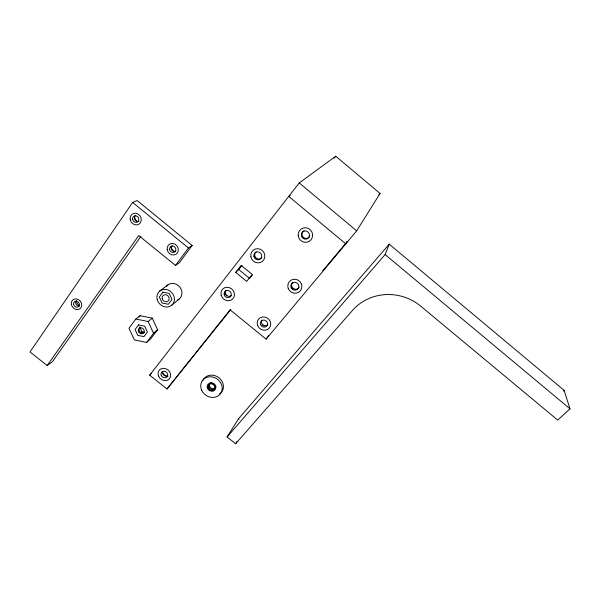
<?xml version="1.0" encoding="UTF-8"?>
<svg xmlns="http://www.w3.org/2000/svg" width="600" height="600" viewBox="0 0 600 600"><rect width="100%" height="100%" fill="white"/><g stroke="black" fill="none" stroke-linecap="round" stroke-linejoin="round"><path stroke-width="0.9" d="M227.093 436.972L385.103 254.572L389.228 244.17L564.097 390.338L570 408.825L557.737 420.112L420.713 306.15A47.888 44.918 13.1 0 0 352.605 310.29L235.605 443.775L227.093 436.972L238.515 418.763L389.228 244.17M235.605 443.775L237.045 441.36M167.01 388.995L230.1 309.84L266.123 339.135L356.67 230.85L380.048 193.462L335.767 156.225L299.228 182.933L149.692 375.173L167.01 388.995L230.865 309.472M47.19 365.55L138.727 235.538L175.507 265.44L179.37 262.725L192.157 245.475L137.145 200.528L132.63 202.417L30 351.96L47.19 365.55L52.373 361.778L140.947 236.28M266.123 339.135L268.725 335.46M135.825 319.035L128.97 328.29L134.385 339.93L146.618 342.442L150.69 338.835L157.575 329.782L152.28 318.157L140.078 315.712L135.825 319.035L148.178 321.525L152.28 318.157M175.507 265.44L188.43 247.98L192.157 245.475M139.028 317.115L140.078 315.712M146.618 342.442L153.562 333.293L157.575 329.782M235.68 272.377L241.14 265.388L252.21 274.455L246.705 281.4L235.68 272.377L238.763 269.535L242.002 265.395M334.095 158.347L335.767 156.225M250.178 277.755L252.353 275.01M378.907 194.835L380.048 193.462M322.8 270.772L347.43 241.298L345.803 243.847L288.757 196.395L290.243 195.263M149.692 375.173L151.403 373.47M563.37 391.02L564.097 390.338M140.655 332.978L141.998 331.853L144.593 332.385M171.517 305.407L179.4 298.853M159.757 291.022L167.993 284.835M238.515 418.763L239.017 419.175M132.63 202.417L188.43 247.98M238.763 269.535L249.63 278.438M299.228 182.933L356.67 230.85M385.103 254.572L570 408.825M139.718 326.91L141.998 331.853M148.178 321.525L153.562 333.293M166.387 286.41A9.053 8.107 47.6 0 1 179.82 287.085A9.053 8.107 47.6 0 1 177.375 300.105M202.702 380.865A11.107 9.832 35.9 0 1 219.03 377.835A11.107 9.832 35.9 0 1 219.33 394.215M216.06 386.64A3.555 3.15 35.9 0 1 210.743 387.885A3.555 3.15 35.9 0 1 210.907 382.5M264.18 326.01A6.893 6.375 37 0 1 262.095 324.593M267.9 324.525A3.705 3.428 37 0 1 262.98 324.923A3.705 3.428 37 0 1 261.968 320.093M226.897 295.95A6.952 6.397 44.5 0 1 224.385 292.072M231.42 295.605A3.743 3.435 44.4 0 1 226.462 295.14A3.743 3.435 44.4 0 1 226.267 290.197M167.977 376.545A6.6 5.768 40.2 0 1 162.352 372.053M167.745 375.847A3.548 3.098 40.1 0 1 163.703 375.097A3.548 3.098 40.1 0 1 162.803 371.16M292.853 288.87A7.065 6.69 38.4 0 1 291.832 287.947M255.675 258.3A7.133 6.705 48.8 0 1 255.202 257.782M309.923 235.755A4.155 4.058 54.4 0 1 303.42 237.42A4.155 4.058 54.4 0 1 304.072 230.67M299.145 287.07A4.042 3.893 38.3 0 1 293.197 288.435A4.042 3.893 38.3 0 1 292.785 282.33M261.915 257.438A4.088 3.9 50.6 0 1 255.93 257.798A4.088 3.9 50.6 0 1 256.185 251.745M174.36 251.67A5.902 5.333 53.2 0 1 171.127 246.6M175.477 251.333A3.33 3.007 53 0 1 172.11 245.737M79.56 305.678A5.64 4.822 49.5 0 1 76.35 300.93M79.448 305.933A3.188 2.715 49.4 0 1 76.14 304.32A3.188 2.715 49.4 0 1 76.192 300.81M137.49 221.715A5.985 5.325 57.2 0 1 134.625 216.278M138.99 221.257A3.382 3 57 0 1 135.007 219.915A3.382 3 57 0 1 135.262 215.708M144.39 332.257A3.173 2.775 45 0 1 139.792 331.665A3.173 2.775 45 0 1 140.655 327.3M138.532 324.923L135.097 329.535L137.797 335.37L143.933 336.623L147.39 332.04L144.697 326.168L138.532 324.923M162.938 292.17L159.352 296.985L162.06 303.015L168.352 304.26L171.96 299.468L169.26 293.415L162.938 292.17M157.185 299.43A9.293 8.288 47.3 0 0 171.817 305.16A9.293 8.288 47.3 0 0 167.993 289.987A9.293 8.288 47.3 0 0 157.185 299.43M162.262 298.725A3.72 3.315 47.2 0 0 168.12 301.005A3.72 3.315 47.2 0 0 166.575 294.938A3.72 3.315 47.2 0 0 162.262 298.725M201.645 390.15A11.168 9.87 35.9 0 0 220.147 394.125A11.168 9.87 35.9 0 0 212.618 377.017A11.168 9.87 35.9 0 0 201.645 390.15M207.525 388.373A4.47 3.952 35.9 0 0 214.928 389.94A4.47 3.952 35.9 0 0 211.897 383.1A4.47 3.952 35.9 0 0 207.525 388.373M208.965 387.285A3.562 3.15 35.9 0 0 214.875 388.53A3.562 3.15 35.9 0 0 212.46 383.077A3.562 3.15 35.9 0 0 208.965 387.285M208.312 388.125A3.577 3.157 35.9 0 0 214.23 389.377A3.577 3.157 35.9 0 0 211.808 383.91A3.577 3.157 35.9 0 0 208.312 388.125M224.212 294.697A3.757 3.45 44.3 0 0 230.265 296.775A3.757 3.45 44.3 0 0 228.6 290.64A3.757 3.45 44.3 0 0 224.212 294.697M260.61 324.705A3.728 3.442 36.9 0 0 266.843 325.95A3.728 3.442 36.9 0 0 264.42 320.115A3.728 3.442 36.9 0 0 260.61 324.705M161.19 375.263A3.562 3.105 40.1 0 0 166.98 376.89A3.562 3.105 40.1 0 0 164.858 371.325A3.562 3.105 40.1 0 0 161.19 375.263M301.388 235.702A4.17 4.012 49.5 0 0 308.077 238.237A4.17 4.012 49.5 0 0 306.705 231.218A4.17 4.012 49.5 0 0 301.388 235.702M291.135 287.498A4.058 3.833 38.2 0 0 297.952 288.817A4.058 3.833 38.2 0 0 295.38 282.382A4.058 3.833 38.2 0 0 291.135 287.498M253.935 256.41A4.095 3.848 48.5 0 0 260.468 258.907A4.095 3.848 48.5 0 0 258.998 252.083A4.095 3.848 48.5 0 0 253.935 256.41M298.178 235.485A7.365 7.185 54.1 0 0 309.532 241.132A7.365 7.185 54.1 0 0 308.475 228.502A7.365 7.185 54.1 0 0 298.178 235.485M250.875 256.702A7.23 6.908 50.5 0 0 262.327 261.435A7.23 6.908 50.5 0 0 260.22 249.233A7.23 6.908 50.5 0 0 250.875 256.702M288.263 288.532A7.155 6.885 38.3 0 0 300.345 290.782A7.155 6.885 38.3 0 0 295.875 279.353A7.155 6.885 38.3 0 0 288.263 288.532M132.578 219.045A3.397 3.015 56.9 0 0 137.528 221.947A3.397 3.015 56.9 0 0 136.995 216.255A3.397 3.015 56.9 0 0 132.578 219.045M169.62 249.442A3.353 3.022 52.9 0 0 174.712 251.955A3.353 3.022 52.9 0 0 173.85 246.36A3.353 3.022 52.9 0 0 169.62 249.442M73.627 304.373A3.202 2.73 49.3 0 0 78.457 306.765A3.202 2.73 49.3 0 0 77.43 301.56A3.202 2.73 49.3 0 0 73.627 304.373M71.363 304.433A5.715 4.875 49.3 0 0 79.965 308.775A5.715 4.875 49.3 0 0 78.203 299.475A5.715 4.875 49.3 0 0 71.363 304.433M158.43 375.915A6.683 5.827 40.1 0 0 169.282 378.983A6.683 5.827 40.1 0 0 165.33 368.543A6.683 5.827 40.1 0 0 158.43 375.915M138.398 331.305A3.18 2.782 45 0 0 143.453 333.067A3.18 2.782 45 0 0 141.877 327.975A3.18 2.782 45 0 0 138.398 331.305M257.692 325.65A6.99 6.45 36.9 0 0 269.37 328.005A6.99 6.45 36.9 0 0 264.84 317.062A6.99 6.45 36.9 0 0 257.692 325.65M221.167 295.252A7.05 6.473 44.3 0 0 232.522 299.168A7.05 6.473 44.3 0 0 229.41 287.655A7.05 6.473 44.3 0 0 221.167 295.252M167.183 249.54A5.985 5.4 52.9 0 0 176.243 254.093A5.985 5.4 52.9 0 0 174.78 244.095A5.985 5.4 52.9 0 0 167.183 249.54M130.132 219A6.067 5.385 56.9 0 0 138.96 224.197A6.067 5.385 56.9 0 0 138.023 214.02A6.067 5.385 56.9 0 0 130.132 219"/></g></svg>
